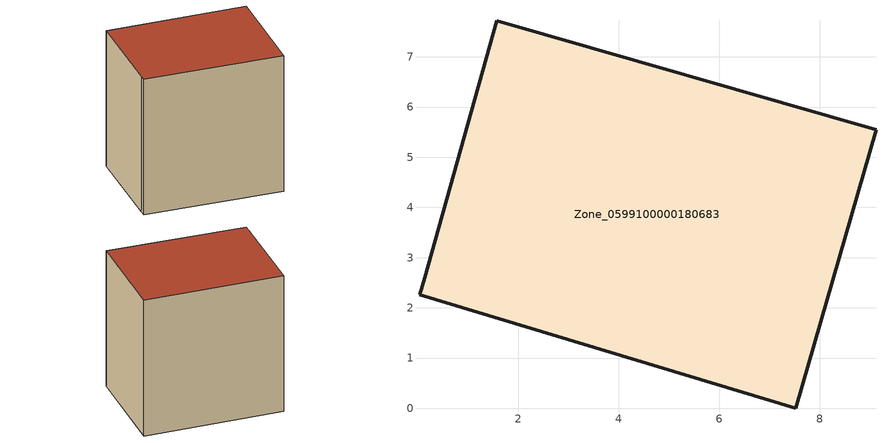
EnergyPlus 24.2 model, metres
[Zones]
Zone_0599100000180683
 floor ground (C_G): 9.12,5.55 7.53,0 0.03,2.26 0.13,2.6 1.57,7.72 z3.09
 wall outside (C_F): 9.12,5.55 1.57,7.72 0.13,2.6 0.03,2.26 7.53,0 9.12,5.55 z3.09:11.26
 roof outside (C_R): 7.53,0 9.12,5.55 1.57,7.72 0.13,2.6 0.03,2.26 z11.26
[BUILDING]
Pand.0599100000180683: North Axis=0; Terrain=City; Loads Convergence Tolerance Value=0.04; Temperature Convergence Tolerance Value=0.4; Solar Distribution=FullExterior; Maximum Number of Warmup Days=25; Minimum Number of Warmup Days=1
[Site:Location]
Rotterdam.The.Hague.AP_ZH_NLD Design_Conditions: Latitude=51.96; Longitude=4.45; Time Zone=1; Elevation=-4.5
[SITE:GROUNDTEMPERATURE:BUILDINGSURFACE]
18, 18, 18, 18, 18, 18, 18, 18, 18, 18, 18, 18
[MATERIAL] Thermal Absorptance=0.9; Solar Absorptance=0.7; Visible Absorptance=0.7
Name | Roughness | Thickness | Conductivity | Density | Specific Heat
G.TI.1946-1964 | MediumSmooth | 0.15 | 1 | 540 | 1210
F.TI.1946-1964 | Rough | 0.3 | 0.857143 | 1920 | 840
R.TI.1946-1964 | MediumRough | 0.2 | 0.277778 | 1500 | 1000
[CONSTRUCTION]
C_G: G.TI.1946-1964
C_F: F.TI.1946-1964
C_R: R.TI.1946-1964
[ZONE]
Zone_0599100000180683: Type=1; Multiplier=1; Ceiling Height=Autocalculate; Volume=Autocalculate; Floor Area=autocalculate; Part of Total Floor Area=Yes
[ZONEINFILTRATION:DESIGNFLOWRATE]
Infil_Zone_0599100000180683: Zone or ZoneList or Space or SpaceList=Zone_0599100000180683; Schedule=AlwaysOn; Design Flow Rate Calculation Method=Flow/Area; Flow Rate per Floor Area=0.003; Constant Term Coefficient=1; Temperature Term Coefficient=0; Velocity Term Coefficient=0; Velocity Squared Term Coefficient=0
[HVACTEMPLATE:ZONE:IDEALLOADSAIRSYSTEM]
Zone_0599100000180683: Maximum Heating Supply Air Temperature=50; Minimum Cooling Supply Air Temperature=13; Maximum Heating Supply Air Humidity Ratio=0.0156; Minimum Cooling Supply Air Humidity Ratio=0.0077; Heating Limit=NoLimit; Cooling Limit=NoLimit; Dehumidification Control Type=ConstantSensibleHeatRatio; Cooling Sensible Heat Ratio=0.7; Dehumidification Setpoint=60; Humidification Control Type=None; Humidification Setpoint=30; Outdoor Air Method=None; Outdoor Air Flow Rate per Person=0.00944; Outdoor Air Flow Rate per Zone Floor Area=0; Outdoor Air Flow Rate per Zone=0; Demand Controlled Ventilation Type=None; Outdoor Air Economizer Type=NoEconomizer; Heat Recovery Type=None; Sensible Heat Recovery Effectiveness=0.7; Latent Heat Recovery Effectiveness=0.65
[ZONECONTROL:THERMOSTAT]
ThermostatControl_Zone_0599100000180683: Zone or ZoneList=Zone_0599100000180683; Control Type Schedule=DualSetpointControlType; Control 1=Thermostat_Zone_0599100000180683; Temperature Difference Between Cutout And Setpoint=0
[THERMOSTATSETPOINT:DUALSETPOINT]
Thermostat_Zone_0599100000180683: Heating Setpoint Temperature Schedule=HeatingSetpoint_Zone_0599100000180683; Cooling Setpoint Temperature Schedule=CoolingSetpoint_Zone_0599100000180683
[SCHEDULE:COMPACT]
HeatingSetpoint_Zone_0599100000180683: Through: 12/31, For: AllDays, Until: 24:00, 21
CoolingSetpoint_Zone_0599100000180683: Through: 12/31, For: AllDays, Until: 24:00, 24
DualSetpointControlType: Through: 12/31, For: AllDays, Until: 24:00, 4
AlwaysOn: Through: 12/31, For: AllDays, Until: 24:00, 1
